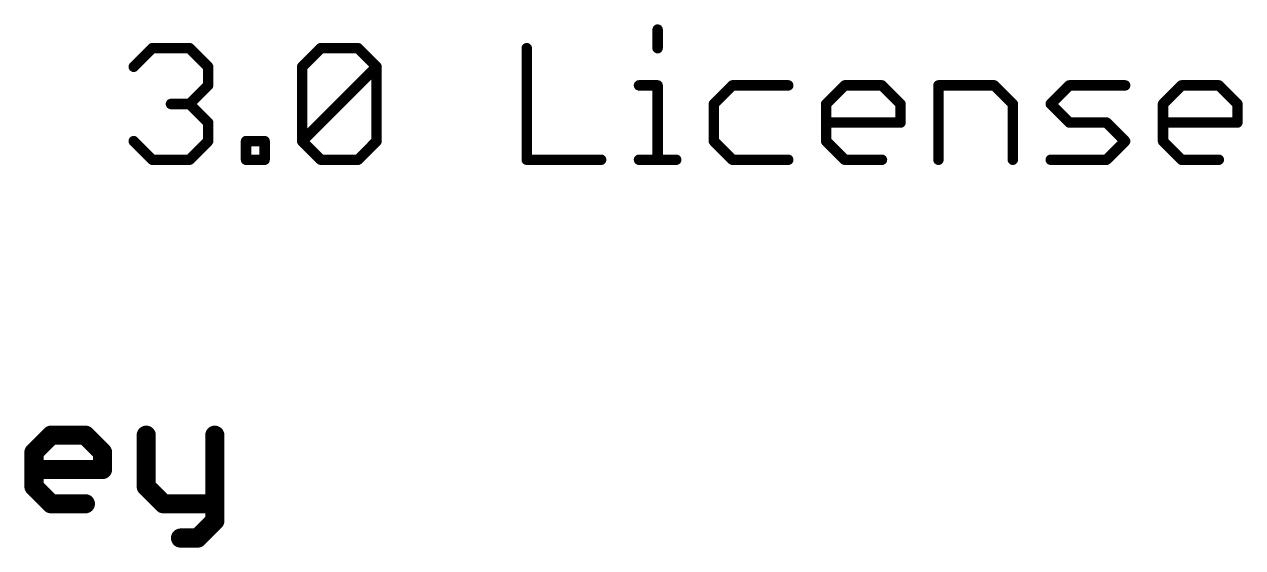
# Model space of a CAD drawing. Extents: x -26 to 81, y -15 to 33.
# Drawn here: x 63.06 to 80.83, y -14.47 to -6.84 of the extents above; entities that cross this region are included whole.
import ezdxf

# ---------------------------------------------------------------- set-up
doc = ezdxf.new("R2010")
doc.units = 0
doc.layers.add('51', color=53, linetype='CONTINUOUS')

msp = doc.modelspace()

# ---------------------------------------------------------------- linework, layer by layer
at = {"layer": '51'}
for points, const_width in [([(72.2978, -6.9156), (72.2978, -7.1868)], 0.1524), ([(64.6594, -7.458), (64.9306, -7.1868)], 0.1524), ([(64.9306, -7.1868), (65.4729, -7.1868)], 0.1524), ([(65.4729, -7.1868), (65.7441, -7.458)], 0.1524), ([(67.1152, -7.458), (67.3863, -7.1868)], 0.1524), ([(67.3863, -7.1868), (67.9287, -7.1868)], 0.1524), ([(67.9287, -7.1868), (68.1998, -7.458)], 0.1524), ([(70.3895, -7.1868), (70.3895, -8.8138)], 0.1524), ([(65.7441, -7.458), (65.7441, -7.7291)], 0.1524), ([(67.1152, -8.5426), (67.1152, -7.458)], 0.1524), ([(67.1152, -8.5426), (68.1998, -7.458)], 0.1524), ([(68.1998, -7.458), (68.1998, -8.5426)], 0.1524), ([(65.7441, -7.7291), (65.4729, -8.0003)], 0.1524), ([(72.0266, -7.7291), (72.2978, -7.7291)], 0.1524), ([(72.2978, -7.7291), (72.2978, -8.8138)], 0.1524), ([(73.3892, -7.7291), (73.1181, -8.0003)], 0.1524), ([(74.2027, -7.7291), (73.3892, -7.7291)], 0.1524), ([(74.7552, -8.0003), (75.0264, -7.7291)], 0.1524), ([(75.0264, -7.7291), (75.5687, -7.7291)], 0.1524), ([(75.5687, -7.7291), (75.8399, -8.0003)], 0.1524), ([(76.3924, -8.8138), (76.3924, -7.7291)], 0.1524), ([(76.3924, -7.7291), (77.2059, -7.7291)], 0.1524), ([(77.2059, -7.7291), (77.477, -8.0003)], 0.1524), ([(78.0295, -8.0003), (78.3007, -7.7291)], 0.1524), ([(78.3007, -7.7291), (79.1142, -7.7291)], 0.1524), ([(79.6667, -8.0003), (79.9379, -7.7291)], 0.1524), ([(79.9379, -7.7291), (80.4802, -7.7291)], 0.1524), ([(80.4802, -7.7291), (80.7514, -8.0003)], 0.1524), ([(65.4729, -8.0003), (65.2018, -8.0003)], 0.1524), ([(65.4729, -8.0003), (65.7441, -8.2715)], 0.1524), ([(73.1181, -8.0003), (73.1181, -8.5426)], 0.1524), ([(74.7552, -8.5426), (74.7552, -8.0003)], 0.1524), ([(75.8399, -8.0003), (75.8399, -8.2715)], 0.1524), ([(77.477, -8.0003), (77.477, -8.8138)], 0.1524), ([(78.3007, -8.2715), (78.0295, -8.0003)], 0.1524), ([(79.6667, -8.5426), (79.6667, -8.0003)], 0.1524), ([(80.7514, -8.0003), (80.7514, -8.2715)], 0.1524), ([(65.7441, -8.2715), (65.7441, -8.5426)], 0.1524), ([(75.8399, -8.2715), (74.7552, -8.2715)], 0.1524), ([(78.843, -8.2715), (78.3007, -8.2715)], 0.1524), ([(79.1142, -8.5426), (78.843, -8.2715)], 0.1524), ([(80.7514, -8.2715), (79.6667, -8.2715)], 0.1524), ([(64.9306, -8.8138), (64.6594, -8.5426)], 0.1524), ([(65.7441, -8.5426), (65.4729, -8.8138)], 0.1524), ([(66.2966, -8.8138), (66.2966, -8.5426)], 0.1524), ([(66.2966, -8.5426), (66.5677, -8.5426)], 0.1524), ([(66.5677, -8.5426), (66.5677, -8.8138)], 0.1524), ([(67.3863, -8.8138), (67.1152, -8.5426)], 0.1524), ([(68.1998, -8.5426), (67.9287, -8.8138)], 0.1524), ([(73.1181, -8.5426), (73.3892, -8.8138)], 0.1524), ([(75.0264, -8.8138), (74.7552, -8.5426)], 0.1524), ([(78.843, -8.8138), (79.1142, -8.5426)], 0.1524), ([(79.9379, -8.8138), (79.6667, -8.5426)], 0.1524), ([(65.4729, -8.8138), (64.9306, -8.8138)], 0.1524), ([(66.5677, -8.8138), (66.2966, -8.8138)], 0.1524), ([(67.9287, -8.8138), (67.3863, -8.8138)], 0.1524), ([(70.3895, -8.8138), (71.4741, -8.8138)], 0.1524), ([(72.0266, -8.8138), (72.569, -8.8138)], 0.1524), ([(73.3892, -8.8138), (74.2027, -8.8138)], 0.1524), ([(75.5687, -8.8138), (75.0264, -8.8138)], 0.1524), ([(78.0295, -8.8138), (78.843, -8.8138)], 0.1524), ([(80.4802, -8.8138), (79.9379, -8.8138)], 0.1524), ([(63.2043, -13.0804), (63.4543, -12.8304)], 0.2794), ([(63.4543, -12.8304), (63.9543, -12.8304)], 0.2794), ([(63.9543, -12.8304), (64.2042, -13.0804)], 0.2794), ([(64.8415, -12.8304), (64.8415, -13.5803)], 0.2794), ([(65.8414, -12.8304), (65.8414, -14.0803)], 0.2794), ([(63.2043, -13.5803), (63.2043, -13.0804)], 0.2794), ([(64.2042, -13.0804), (64.2042, -13.3303)], 0.2794), ([(64.2042, -13.3303), (63.2043, -13.3303)], 0.2794), ([(63.4543, -13.8303), (63.2043, -13.5803)], 0.2794), ([(64.8415, -13.5803), (65.0915, -13.8303)], 0.2794), ([(63.9543, -13.8303), (63.4543, -13.8303)], 0.2794), ([(65.0915, -13.8303), (65.8414, -13.8303)], 0.2794), ([(65.8414, -14.0803), (65.5914, -14.3303)], 0.2794), ([(65.5914, -14.3303), (65.3414, -14.3303)], 0.2794)]:
    msp.add_lwpolyline(points, dxfattribs=dict(at, const_width=const_width))
for points, const_width in [([(72.3359, -6.9156, 1), (72.2597, -6.9156)], 0.0762), ([(64.9306, -7.1487, 1), (64.9306, -7.2249)], 0.0762), ([(64.9575, -7.2138, 1), (64.9036, -7.1599)], 0.0762), ([(65.4999, -7.1599, 1), (65.446, -7.2138)], 0.0762), ([(65.4729, -7.2249, 1), (65.4729, -7.1487)], 0.0762), ([(67.3863, -7.1487, 1), (67.3863, -7.2249)], 0.0762), ([(67.4133, -7.2138, 1), (67.3594, -7.1599)], 0.0762), ([(67.9556, -7.1599, 1), (67.9017, -7.2138)], 0.0762), ([(67.9287, -7.2249, 1), (67.9287, -7.1487)], 0.0762), ([(70.4276, -7.1868, 1), (70.3514, -7.1868)], 0.0762), ([(72.2597, -7.1868, 1), (72.3359, -7.1868)], 0.0762), ([(64.6325, -7.431, 1), (64.6864, -7.4849)], 0.0762), ([(65.7822, -7.458, 1), (65.706, -7.458)], 0.0762), ([(65.7171, -7.4849, 1), (65.771, -7.431)], 0.0762), ([(67.0882, -7.431, 1), (67.1421, -7.4849)], 0.0762), ([(67.1533, -7.458, 1), (67.0771, -7.458)], 0.0762), ([(68.2379, -7.458, 1), (68.1617, -7.458)], 0.0762), ([(68.2268, -7.4849, 1), (68.1729, -7.431)], 0.0762), ([(68.1729, -7.4849, 1), (68.2268, -7.431)], 0.0762), ([(65.706, -7.7291, 1), (65.7822, -7.7291)], 0.0762), ([(65.771, -7.7561, 1), (65.7171, -7.7022)], 0.0762), ([(72.0266, -7.691, 1), (72.0266, -7.7672)], 0.0762), ([(72.3359, -7.7291, 1), (72.2597, -7.7291)], 0.0762), ([(72.2978, -7.7672, 1), (72.2978, -7.691)], 0.0762), ([(73.3892, -7.691, 1), (73.3892, -7.7672)], 0.0762), ([(73.4162, -7.7561, 1), (73.3623, -7.7022)], 0.0762), ([(74.2027, -7.7672, 1), (74.2027, -7.691)], 0.0762), ([(75.0264, -7.691, 1), (75.0264, -7.7672)], 0.0762), ([(75.0533, -7.7561, 1), (74.9994, -7.7022)], 0.0762), ([(75.5957, -7.7022, 1), (75.5418, -7.7561)], 0.0762), ([(75.5687, -7.7672, 1), (75.5687, -7.691)], 0.0762), ([(76.4305, -7.7291, 1), (76.3543, -7.7291)], 0.0762), ([(76.3924, -7.691, 1), (76.3924, -7.7672)], 0.0762), ([(77.2328, -7.7022, 1), (77.1789, -7.7561)], 0.0762), ([(77.2059, -7.7672, 1), (77.2059, -7.691)], 0.0762), ([(78.3007, -7.691, 1), (78.3007, -7.7672)], 0.0762), ([(78.3276, -7.7561, 1), (78.2738, -7.7022)], 0.0762), ([(79.1142, -7.7672, 1), (79.1142, -7.691)], 0.0762), ([(79.9379, -7.691, 1), (79.9379, -7.7672)], 0.0762), ([(79.9648, -7.7561, 1), (79.9109, -7.7022)], 0.0762), ([(80.5071, -7.7022, 1), (80.4532, -7.7561)], 0.0762), ([(80.4802, -7.7672, 1), (80.4802, -7.691)], 0.0762), ([(65.2018, -7.9622, 1), (65.2018, -8.0384)], 0.0762), ([(65.4999, -7.9734, 1), (65.446, -8.0272)], 0.0762), ([(65.446, -7.9734, 1), (65.4999, -8.0272)], 0.0762), ([(65.4729, -8.0384, 1), (65.4729, -7.9622)], 0.0762), ([(73.1562, -8.0003, 1), (73.08, -8.0003)], 0.0762), ([(73.0911, -7.9734, 1), (73.145, -8.0272)], 0.0762), ([(74.7933, -8.0003, 1), (74.7171, -8.0003)], 0.0762), ([(74.7283, -7.9734, 1), (74.7822, -8.0272)], 0.0762), ([(75.878, -8.0003, 1), (75.8018, -8.0003)], 0.0762), ([(75.8129, -8.0272, 1), (75.8668, -7.9734)], 0.0762), ([(77.5151, -8.0003, 1), (77.4389, -8.0003)], 0.0762), ([(77.4501, -8.0272, 1), (77.504, -7.9734)], 0.0762), ([(78.0565, -7.9734, 1), (78.0026, -8.0272)], 0.0762), ([(78.0026, -7.9734, 1), (78.0565, -8.0272)], 0.0762), ([(79.7048, -8.0003, 1), (79.6286, -8.0003)], 0.0762), ([(79.6398, -7.9734, 1), (79.6936, -8.0272)], 0.0762), ([(80.7895, -8.0003, 1), (80.7133, -8.0003)], 0.0762), ([(80.7244, -8.0272, 1), (80.7783, -7.9734)], 0.0762), ([(65.7822, -8.2715, 1), (65.706, -8.2715)], 0.0762), ([(65.7171, -8.2984, 1), (65.771, -8.2445)], 0.0762), ([(74.7552, -8.2334, 1), (74.7552, -8.3096)], 0.0762), ([(75.8018, -8.2715, 1), (75.878, -8.2715)], 0.0762), ([(75.8399, -8.3096, 1), (75.8399, -8.2334)], 0.0762), ([(78.3007, -8.2334, 1), (78.3007, -8.3096)], 0.0762), ([(78.2738, -8.2984, 1), (78.3276, -8.2445)], 0.0762), ([(78.87, -8.2445, 1), (78.8161, -8.2984)], 0.0762), ([(78.843, -8.3096, 1), (78.843, -8.2334)], 0.0762), ([(79.6667, -8.2334, 1), (79.6667, -8.3096)], 0.0762), ([(80.7133, -8.2715, 1), (80.7895, -8.2715)], 0.0762), ([(80.7514, -8.3096, 1), (80.7514, -8.2334)], 0.0762), ([(64.6864, -8.5157, 1), (64.6325, -8.5696)], 0.0762), ([(65.706, -8.5426, 1), (65.7822, -8.5426)], 0.0762), ([(65.771, -8.5696, 1), (65.7171, -8.5157)], 0.0762), ([(66.3347, -8.5426, 1), (66.2585, -8.5426)], 0.0762), ([(66.2966, -8.5045, 1), (66.2966, -8.5807)], 0.0762), ([(66.6058, -8.5426, 1), (66.5296, -8.5426)], 0.0762), ([(66.5677, -8.5807, 1), (66.5677, -8.5045)], 0.0762), ([(67.1421, -8.5157, 1), (67.0882, -8.5696)], 0.0762), ([(67.0882, -8.5157, 1), (67.1421, -8.5696)], 0.0762), ([(67.0771, -8.5426, 1), (67.1533, -8.5426)], 0.0762), ([(68.1617, -8.5426, 1), (68.2379, -8.5426)], 0.0762), ([(68.2268, -8.5696, 1), (68.1729, -8.5157)], 0.0762), ([(73.145, -8.5157, 1), (73.0911, -8.5696)], 0.0762), ([(73.08, -8.5426, 1), (73.1562, -8.5426)], 0.0762), ([(74.7822, -8.5157, 1), (74.7283, -8.5696)], 0.0762), ([(74.7171, -8.5426, 1), (74.7933, -8.5426)], 0.0762), ([(79.1411, -8.5696, 1), (79.0873, -8.5157)], 0.0762), ([(79.0873, -8.5696, 1), (79.1411, -8.5157)], 0.0762), ([(79.6936, -8.5157, 1), (79.6398, -8.5696)], 0.0762), ([(79.6286, -8.5426, 1), (79.7048, -8.5426)], 0.0762), ([(64.9306, -8.7757, 1), (64.9306, -8.8519)], 0.0762), ([(64.9036, -8.8407, 1), (64.9575, -8.7869)], 0.0762), ([(65.446, -8.7869, 1), (65.4999, -8.8407)], 0.0762), ([(65.4729, -8.8519, 1), (65.4729, -8.7757)], 0.0762), ([(66.2966, -8.7757, 1), (66.2966, -8.8519)], 0.0762), ([(66.2585, -8.8138, 1), (66.3347, -8.8138)], 0.0762), ([(66.5296, -8.8138, 1), (66.6058, -8.8138)], 0.0762), ([(66.5677, -8.8519, 1), (66.5677, -8.7757)], 0.0762), ([(67.3863, -8.7757, 1), (67.3863, -8.8519)], 0.0762), ([(67.3594, -8.8407, 1), (67.4133, -8.7869)], 0.0762), ([(67.9017, -8.7869, 1), (67.9556, -8.8407)], 0.0762), ([(67.9287, -8.8519, 1), (67.9287, -8.7757)], 0.0762), ([(70.3895, -8.7757, 1), (70.3895, -8.8519)], 0.0762), ([(70.3514, -8.8138, 1), (70.4276, -8.8138)], 0.0762), ([(71.4741, -8.8519, 1), (71.4741, -8.7757)], 0.0762), ([(72.0266, -8.7757, 1), (72.0266, -8.8519)], 0.0762), ([(72.2597, -8.8138, 1), (72.3359, -8.8138)], 0.0762), ([(72.569, -8.8519, 1), (72.569, -8.7757)], 0.0762), ([(73.3892, -8.7757, 1), (73.3892, -8.8519)], 0.0762), ([(73.3623, -8.8407, 1), (73.4162, -8.7869)], 0.0762), ([(74.2027, -8.8519, 1), (74.2027, -8.7757)], 0.0762), ([(75.0264, -8.7757, 1), (75.0264, -8.8519)], 0.0762), ([(74.9994, -8.8407, 1), (75.0533, -8.7869)], 0.0762), ([(75.5687, -8.8519, 1), (75.5687, -8.7757)], 0.0762), ([(76.3543, -8.8138, 1), (76.4305, -8.8138)], 0.0762), ([(77.4389, -8.8138, 1), (77.5151, -8.8138)], 0.0762), ([(78.0295, -8.7757, 1), (78.0295, -8.8519)], 0.0762), ([(78.8161, -8.7869, 1), (78.87, -8.8407)], 0.0762), ([(78.843, -8.8519, 1), (78.843, -8.7757)], 0.0762), ([(79.9379, -8.7757, 1), (79.9379, -8.8519)], 0.0762), ([(79.9109, -8.8407, 1), (79.9648, -8.7869)], 0.0762), ([(80.4802, -8.8519, 1), (80.4802, -8.7757)], 0.0762), ([(63.4543, -12.7605, 1), (63.4543, -12.9002)], 0.1397), ([(63.5037, -12.8798, 1), (63.4049, -12.781)], 0.1397), ([(64.0037, -12.781, 1), (63.9049, -12.8798)], 0.1397), ([(63.9543, -12.9002, 1), (63.9543, -12.7605)], 0.1397), ([(64.9113, -12.8304, 1), (64.7716, -12.8304)], 0.1397), ([(65.9113, -12.8304, 1), (65.7716, -12.8304)], 0.1397), ([(63.1549, -13.031, 1), (63.2537, -13.1298)], 0.1397), ([(63.2742, -13.0804, 1), (63.1345, -13.0804)], 0.1397), ([(64.2741, -13.0804, 1), (64.1344, -13.0804)], 0.1397), ([(64.1549, -13.1298, 1), (64.2536, -13.031)], 0.1397), ([(63.2043, -13.2605, 1), (63.2043, -13.4002)], 0.1397), ([(64.1344, -13.3303, 1), (64.2741, -13.3303)], 0.1397), ([(64.2042, -13.4002, 1), (64.2042, -13.2605)], 0.1397), ([(63.2537, -13.5309, 1), (63.1549, -13.6297)], 0.1397), ([(64.8909, -13.5309, 1), (64.7921, -13.6297)], 0.1397), ([(63.1345, -13.5803, 1), (63.2742, -13.5803)], 0.1397), ([(64.7716, -13.5803, 1), (64.9113, -13.5803)], 0.1397), ([(63.4543, -13.7605, 1), (63.4543, -13.9002)], 0.1397), ([(63.4049, -13.8797, 1), (63.5037, -13.7809)], 0.1397), ([(63.9543, -13.9002, 1), (63.9543, -13.7605)], 0.1397), ([(65.0915, -13.7605, 1), (65.0915, -13.9002)], 0.1397), ([(65.0421, -13.8797, 1), (65.1409, -13.7809)], 0.1397), ([(65.8414, -13.9002, 1), (65.8414, -13.7605)], 0.1397), ([(65.7716, -14.0803, 1), (65.9113, -14.0803)], 0.1397), ([(65.8908, -14.1297, 1), (65.792, -14.0309)], 0.1397), ([(65.3414, -14.2604, 1), (65.3414, -14.4001)], 0.1397), ([(65.5914, -14.4001, 1), (65.5914, -14.2604)], 0.1397), ([(65.542, -14.2809, 1), (65.6408, -14.3797)], 0.1397)]:
    msp.add_lwpolyline(points, format="xyb", dxfattribs=dict(at, const_width=const_width))

doc.saveas('drawing.dxf')
